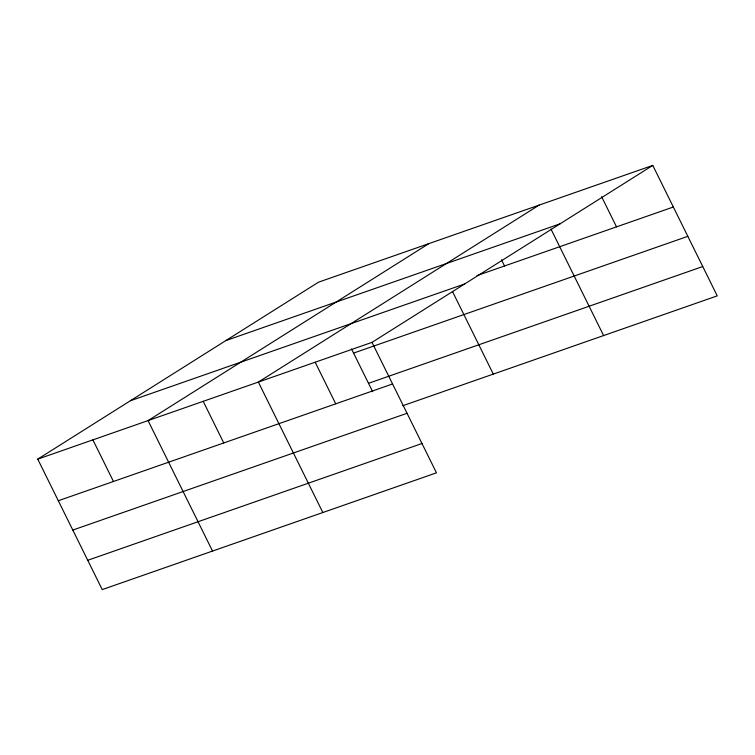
<?xml version="1.0" encoding="UTF-8"?>
<svg xmlns="http://www.w3.org/2000/svg" width="755" height="755" viewBox="0 0 755 755"><rect width="100%" height="100%" fill="white"/><g stroke="black" fill="none" stroke-linecap="round" stroke-linejoin="round"><path stroke-width="1.13" d="M37.75 459.134L371.998 342.364L436.475 472.828L102.227 589.598L37.75 459.134L318.525 282.172L652.773 165.402L717.25 295.866L402.859 405.699M428.831 243.639L148.055 420.601L212.532 551.065M539.127 205.105L258.352 382.068L322.829 512.532M371.998 342.364L652.773 165.402M225.868 340.571L560.116 223.801M476.962 275.613L673.337 207.012M130.407 400.735L464.655 283.965M353.576 353.104L687.824 236.334M368.516 383.314L702.754 266.543M58.314 500.744L392.562 383.974M72.801 530.067L407.049 413.296M87.74 560.276L421.988 443.506M601.603 196.696L616.514 226.859M550.952 229.029L603.604 335.569M501.452 259.739L504.538 265.977M452.49 291.524L493.308 374.102M351.509 348.914L372.649 391.694M315.175 362.221L335.739 403.821M203.199 401.339L223.763 442.94M92.903 439.872L113.467 481.473"/></g></svg>
